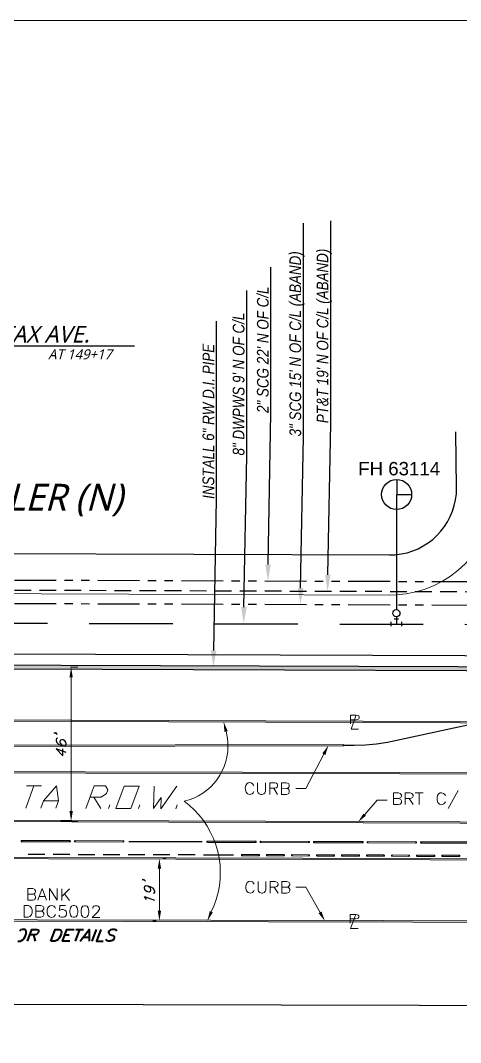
# Model space of a CAD drawing. Header units: feet. Extents: x 25 to 852, y 24 to 570.
# Drawn here: x 439.2 to 571, y 263.9 to 569.8 of the extents above; entities that cross this region are included whole.
import ezdxf
from ezdxf import colors
from ezdxf.entities.mleader import LeaderData, LeaderLine
from ezdxf.math import Vec2, Vec3

# ---------------------------------------------------------------- set-up
doc = ezdxf.new("R2010")
doc.units = ezdxf.units.FT
doc.header["$MEASUREMENT"] = 0
doc.linetypes.add('DASHED', pattern=[0.75, 0.5, -0.25])
doc.linetypes.add('PHANTOM2', pattern=[1.25, 0.625, -0.125, 0.125, -0.125, 0.125, -0.125])
doc.layers.add('PDF_Geometry', color=7, linetype='Continuous')
doc.layers.add('PDF_Solid Fills', color=7, linetype='Continuous')
doc.styles.get("Standard").update_dxf_attribs({"font": 'simplex.shx'})

msp = doc.modelspace()

# ---------------------------------------------------------------- hatches: boundary and pattern name
at = {"transparency": 33554559}
msp.add_hatch(color=5, dxfattribs=at).paths.add_polyline_path([(273.17, 377.33), (273.17, 376.33), (599.9, 375.2), (599.9, 376.2)])
at = {"layer": 'PDF_Solid Fills', "transparency": 33554559}
for points in [[(535.9, 352.87), (535.9, 353.07), (334.33, 352.73), (334.33, 352.33), (535.9, 352.67)], [(535.9, 353.07), (536.03, 353.03), (536.1, 352.93), (536.1, 352.8), (536.03, 352.7), (535.9, 352.67), (535.9, 352.87)], [(439.63, 323.97), (439.5, 324), (439.43, 324.1), (439.43, 324.23), (439.5, 324.33), (439.63, 324.37), (439.63, 324.17)], [(439.63, 324.17), (439.63, 323.97), (454.03, 323.93), (454.03, 324.33), (439.63, 324.37)], [(454.03, 324.33), (454.17, 324.3), (454.23, 324.2), (454.23, 324.07), (454.17, 323.97), (454.03, 323.93), (454.03, 324.13)], [(455.63, 323.93), (455.5, 323.97), (455.43, 324.07), (455.43, 324.2), (455.5, 324.3), (455.63, 324.33), (455.63, 324.13)], [(455.63, 324.13), (455.63, 323.93), (470.03, 323.9), (470.03, 324.3), (455.63, 324.33)], [(470.03, 324.3), (470.17, 324.27), (470.23, 324.17), (470.23, 324.03), (470.17, 323.93), (470.03, 323.9), (470.03, 324.1)], [(495.2, 323.8), (495.07, 323.83), (495, 323.93), (495, 324.07), (495.07, 324.17), (495.2, 324.2), (495.2, 324)], [(495.2, 324), (495.2, 323.8), (509.6, 323.77), (509.6, 324.17), (495.2, 324.2)], [(509.6, 324.17), (509.73, 324.13), (509.8, 324.03), (509.8, 323.9), (509.73, 323.8), (509.6, 323.77), (509.6, 323.97)], [(511.2, 323.77), (511.07, 323.8), (511, 323.9), (511, 324.03), (511.07, 324.13), (511.2, 324.17), (511.2, 323.97)], [(511.2, 323.97), (511.2, 323.77), (525.6, 323.7), (525.6, 324.1), (511.2, 324.17)], [(525.6, 324.1), (525.73, 324.07), (525.8, 323.97), (525.8, 323.83), (525.73, 323.73), (525.6, 323.7), (525.6, 323.9)], [(527.2, 323.7), (527.07, 323.73), (527, 323.83), (527, 323.97), (527.07, 324.07), (527.2, 324.1), (527.2, 323.9)], [(527.2, 323.9), (527.2, 323.7), (541.6, 323.67), (541.6, 324.07), (527.2, 324.1)], [(541.6, 324.07), (541.73, 324.03), (541.8, 323.93), (541.8, 323.8), (541.73, 323.7), (541.6, 323.67), (541.6, 323.87)], [(543.2, 323.63), (543.07, 323.67), (543, 323.77), (543, 323.9), (543.07, 324), (543.2, 324.03), (543.2, 323.83)], [(543.2, 323.83), (543.2, 323.63), (557.6, 323.6), (557.6, 324), (543.2, 324.03)], [(557.6, 324), (557.73, 323.97), (557.8, 323.87), (557.8, 323.73), (557.73, 323.63), (557.6, 323.6), (557.6, 323.8)], [(559.2, 323.6), (559.07, 323.63), (559, 323.73), (559, 323.87), (559.07, 323.97), (559.2, 324), (559.2, 323.8)], [(559.2, 323.8), (559.2, 323.6), (573.6, 323.53), (573.6, 323.93), (559.2, 324)], [(505.57, 319.77), (505.43, 319.8), (505.37, 319.9), (505.37, 320.03), (505.43, 320.13), (505.57, 320.17), (505.57, 319.97)], [(510.57, 319.97), (510.57, 320.17), (505.57, 320.17), (505.57, 319.77), (510.57, 319.77)], [(510.57, 320.17), (510.7, 320.13), (510.77, 320.03), (510.77, 319.9), (510.7, 319.8), (510.57, 319.77), (510.57, 319.97)], [(513.07, 319.77), (512.93, 319.8), (512.87, 319.9), (512.87, 320.03), (512.97, 320.13), (513.07, 320.17), (513.07, 319.97)], [(518.07, 319.93), (518.07, 320.13), (513.07, 320.17), (513.07, 319.77), (518.07, 319.73)], [(518.07, 320.13), (518.2, 320.1), (518.27, 320), (518.27, 319.87), (518.17, 319.77), (518.07, 319.73), (518.07, 319.93)], [(520.57, 319.73), (520.43, 319.77), (520.37, 319.87), (520.37, 320), (520.47, 320.1), (520.57, 320.13), (520.57, 319.93)], [(525.57, 319.9), (525.57, 320.1), (520.57, 320.13), (520.57, 319.73), (525.57, 319.7)], [(525.57, 320.1), (525.7, 320.07), (525.77, 319.97), (525.77, 319.83), (525.67, 319.73), (525.57, 319.7), (525.57, 319.9)], [(528.07, 319.7), (527.93, 319.73), (527.87, 319.83), (527.87, 319.97), (527.97, 320.07), (528.07, 320.1), (528.07, 319.9)], [(533.07, 319.87), (533.07, 320.07), (528.07, 320.1), (528.07, 319.7), (533.07, 319.67)], [(533.07, 320.07), (533.2, 320.03), (533.27, 319.93), (533.27, 319.8), (533.17, 319.7), (533.07, 319.67), (533.07, 319.87)], [(535.57, 319.67), (535.43, 319.7), (535.37, 319.8), (535.37, 319.93), (535.43, 320.03), (535.57, 320.07), (535.57, 319.87)], [(540.57, 319.87), (540.57, 320.07), (535.57, 320.07), (535.57, 319.67), (540.57, 319.67)], [(540.57, 320.07), (540.7, 320.03), (540.77, 319.93), (540.77, 319.8), (540.7, 319.7), (540.57, 319.67), (540.57, 319.87)], [(543.07, 319.63), (542.93, 319.67), (542.87, 319.77), (542.87, 319.9), (542.93, 320), (543.07, 320.03), (543.07, 319.83)], [(548.07, 319.83), (548.07, 320.03), (543.07, 320.03), (543.07, 319.63), (548.07, 319.63)], [(548.07, 320.03), (548.2, 320), (548.27, 319.9), (548.27, 319.77), (548.2, 319.67), (548.07, 319.63), (548.07, 319.83)], [(550.57, 319.63), (550.43, 319.67), (550.37, 319.77), (550.37, 319.9), (550.47, 320), (550.57, 320.03), (550.57, 319.83)], [(555.57, 319.8), (555.57, 320), (550.57, 320.03), (550.57, 319.63), (555.57, 319.6)], [(555.57, 320), (555.7, 319.97), (555.77, 319.87), (555.77, 319.73), (555.67, 319.63), (555.57, 319.6), (555.57, 319.8)], [(558.07, 319.6), (557.93, 319.63), (557.87, 319.73), (557.87, 319.87), (557.97, 319.97), (558.07, 320), (558.07, 319.8)], [(563.07, 319.77), (563.07, 319.97), (558.07, 320), (558.07, 319.6), (563.07, 319.57)], [(563.07, 319.97), (563.2, 319.93), (563.27, 319.83), (563.27, 319.7), (563.17, 319.6), (563.07, 319.57), (563.07, 319.77)], [(565.57, 319.57), (565.43, 319.6), (565.37, 319.7), (565.37, 319.83), (565.43, 319.93), (565.57, 319.97), (565.57, 319.77)], [(570.57, 319.77), (570.57, 319.97), (565.57, 319.97), (565.57, 319.57), (570.57, 319.57)], [(570.57, 319.97), (570.7, 319.93), (570.77, 319.83), (570.77, 319.7), (570.7, 319.6), (570.57, 319.57), (570.57, 319.77)]]:
    msp.add_hatch(color=256, dxfattribs=at).paths.add_polyline_path(points)

# ---------------------------------------------------------------- linework, layer by layer
at = {"color": 6, "lineweight": 15}
msp.add_lwpolyline([(283.4, 446.83), (283.6, 426.67), (283.93, 424.7, 0.341526), (313.23, 398.7), (315.27, 398.63), (340.43, 398.57), (524.1, 397.93), (549.73, 397.83), (551.73, 397.9, 0.378658), (581.77, 427.8), (581.83, 429.8), (581.77, 446.63)], format="xyb", dxfattribs=at)
at = {"color": 6, "flags": 128}
msp.add_lwpolyline([(295.4, 446.83), (295.37, 430.7), (295.43, 429.07, 0.367062), (313.63, 410.73), (315.3, 410.63), (549.77, 409.83), (551.43, 409.9, 0.366508), (569.77, 428.17), (569.83, 429.8), (569.57, 446.67)], format="xyb", dxfattribs=at)
at = {"color": 1, "lineweight": 25}
for points in [[(551.9, 432.43), (551.87, 423.47)], [(551.87, 427.93), (556.37, 427.93)], [(551.83, 423.47), (551.8, 393.47)], [(550.27, 388.5), (550.27, 389.8)], [(550.27, 389.13), (553.3, 389.13)], [(551.13, 390.67), (552.43, 390.67)], [(551.8, 391.3), (551.8, 389.13)], [(553.3, 389.8), (553.3, 388.5)]]:
    msp.add_lwpolyline(points, dxfattribs=at)
at = {"color": 3, "linetype": 'PHANTOM2', "ltscale": 20, "flags": 128}
msp.add_lwpolyline([(599.9, 401.67), (102.07, 403.4)], dxfattribs=at)
at = {"color": 2, "linetype": 'DASHED', "ltscale": 10, "flags": 128}
msp.add_lwpolyline([(599.9, 398.67), (102.07, 400.4)], dxfattribs=at)
at = {"color": 2, "linetype": 'PHANTOM2', "ltscale": 20, "flags": 128}
msp.add_lwpolyline([(599.9, 394.67), (102, 396.4)], dxfattribs=at)
at = {"color": 1, "linetype": 'DASHED', "ltscale": 50, "flags": 128}
msp.add_lwpolyline([(236.9, 384.93), (247.1, 384.9), (252.1, 389.9), (599.9, 389)], dxfattribs=at)
at = {"color": 6, "flags": 128}
for points in [[(599.9, 379.57), (102.07, 381.37)], [(269.1, 275.8), (599.9, 275)]]:
    msp.add_lwpolyline(points, dxfattribs=at)
at = {"color": 5, "flags": 128}
msp.add_lwpolyline([(273.17, 377.33), (273.17, 376.33), (599.9, 375.2), (599.9, 376.2), (273.17, 377.33)], dxfattribs=at)
at = {"lineweight": 15}
msp.add_lwpolyline([(496.37, 303.03), (497.13, 304.73, 0.323721), (489.7, 334.97), (488.23, 336.1), (489.7, 336.53, 0.374042), (501.1, 355.53), (500.8, 357)], format="xyb", dxfattribs=at)
at = {"color": 1}
msp.add_circle((551.87, 427.93), 4.5, dxfattribs=at)
at = {"color": 1, "lineweight": 25}
msp.add_circle((551.79, 392.39), 1.08, dxfattribs=at)
at = {"lineweight": 15, "transparency": 33554559}
for points in [[(500.3, 356.87), (500.07, 359.9), (501.27, 357.13)], [(495.93, 303.23), (495.17, 300.3), (496.83, 302.83)]]:
    msp.add_solid(points, dxfattribs=at)
at = {"layer": 'PDF_Geometry', "lineweight": 15}
for points in [[(852.43, 24.17), (852.43, 569.83), (25.2, 569.83), (25.2, 24.17)], [(454.17, 376.2), (456.4, 376.2)], [(454.4, 333.17), (454.4, 373.2)], [(538.1, 359.3), (538.1, 361.9), (539.77, 361.9), (540.33, 361.77), (540.53, 361.67), (540.7, 361.4), (540.7, 361.03), (540.53, 360.8), (540.33, 360.67), (539.77, 360.53), (538.1, 360.53)], [(539.67, 361.67), (538.23, 357.67), (540.5, 357.67)], [(530.1, 350.2), (524.7, 339.97), (521.7, 339.97)], [(443.27, 340.77), (440.8, 334)], [(441.03, 340.77), (445.53, 340.77)], [(445.3, 334), (446.13, 336.23), (450.03, 340.73), (450.63, 336.23), (449.8, 334)], [(458.8, 333.97), (461.27, 340.7), (464.67, 340.7), (465.37, 339.57), (464.97, 338.43), (463.4, 337.3), (460.03, 337.33)], [(479.27, 340.63), (479.07, 333.9), (481.4, 337.27), (481.3, 333.87), (486.03, 340.6)], [(510.23, 341.67), (510.23, 339.17), (510.4, 338.67), (510.73, 338.33), (511.23, 338.17), (511.57, 338.17), (512.07, 338.33), (512.4, 338.67), (512.57, 339.17), (512.57, 341.67)], [(513.9, 338.17), (513.9, 341.67), (515.4, 341.67), (515.9, 341.5), (516.07, 341.33), (516.23, 341), (516.23, 340.67), (516.07, 340.33), (515.9, 340.17), (515.4, 340), (513.9, 340)], [(515.07, 340), (516.23, 338.17)], [(517.4, 338.17), (517.4, 341.67), (518.9, 341.63), (519.4, 341.47), (519.57, 341.3), (519.73, 340.97), (519.73, 340.63), (519.57, 340.3), (519.4, 340.13), (518.9, 339.97), (517.4, 340)], [(518.9, 339.97), (519.4, 339.8), (519.57, 339.63), (519.73, 339.3), (519.73, 338.8), (519.57, 338.47), (519.4, 338.3), (518.9, 338.13), (517.4, 338.17)], [(461.17, 337.33), (463.3, 333.93)], [(508.57, 338.33), (508.9, 338.67), (509.07, 339)], [(550.97, 335.1), (550.93, 338.6), (552.43, 338.6), (552.93, 338.43), (553.13, 338.27), (553.3, 337.93), (553.3, 337.6), (553.13, 337.27), (552.97, 337.1), (552.47, 336.93), (550.97, 336.93)], [(552.47, 336.93), (552.97, 336.77), (553.13, 336.6), (553.3, 336.27), (553.3, 335.77), (553.13, 335.43), (552.97, 335.27), (552.47, 335.1), (550.97, 335.1)], [(554.47, 335.1), (554.43, 338.6), (555.93, 338.6), (556.43, 338.43), (556.6, 338.27), (556.8, 337.93), (556.8, 337.6), (556.63, 337.27), (556.47, 337.1), (555.97, 336.93), (554.47, 336.93)], [(555.63, 336.93), (556.8, 335.1)], [(557.43, 338.6), (559.77, 338.63)], [(558.6, 338.63), (558.63, 335.13)], [(564.13, 337.8), (563.97, 337.3), (563.97, 336.47)], [(566.47, 337.8), (566.3, 338.13), (565.93, 338.47)], [(570.27, 339.33), (567.3, 333.97)], [(446.13, 336.23), (450.63, 336.23)], [(465.57, 333.93), (465.97, 335.07)], [(474.57, 333.9), (474.97, 335.03)], [(485.8, 333.87), (486.2, 335)], [(542.3, 332.13), (546.07, 336.47), (549.07, 336.47)], [(565.97, 335.3), (566.3, 335.63), (566.47, 335.97)], [(451.3, 330.17), (456.4, 330.17)], [(482.83, 318.97), (481.83, 318.97)], [(480.83, 315.97), (480.83, 303.33)], [(510.37, 312.13), (510.37, 309.63), (510.53, 309.13), (510.87, 308.8), (511.37, 308.63), (511.7, 308.63), (512.2, 308.8), (512.53, 309.13), (512.7, 309.63), (512.7, 312.13)], [(514.03, 308.6), (514.03, 312.1), (515.53, 312.1), (516.03, 311.93), (516.2, 311.77), (516.37, 311.43), (516.37, 311.1), (516.2, 310.77), (516.03, 310.6), (515.53, 310.43), (514.03, 310.43)], [(517.53, 308.6), (517.53, 312.1), (519.03, 312.1), (519.53, 311.93), (519.7, 311.77), (519.87, 311.43), (519.87, 311.1), (519.7, 310.77), (519.53, 310.6), (519.03, 310.43), (517.53, 310.43)], [(441.4, 306.47), (441.4, 309.97), (442.9, 309.97), (443.4, 309.8), (443.57, 309.63), (443.73, 309.3), (443.73, 308.97), (443.57, 308.63), (443.4, 308.47), (442.9, 308.3), (441.4, 308.3)], [(444.4, 306.47), (445.73, 309.97), (447.07, 306.47)], [(447.9, 306.47), (447.9, 309.97), (450.23, 306.47), (450.23, 309.97)], [(451.57, 309.93), (451.57, 306.43)], [(453.9, 309.93), (451.57, 307.6)], [(506.87, 311.3), (506.7, 310.8), (506.7, 309.97)], [(509.2, 311.3), (509.03, 311.63), (508.7, 311.97)], [(508.7, 308.8), (509.03, 309.13), (509.2, 309.47)], [(515.2, 310.43), (516.37, 308.6)], [(519.03, 310.43), (519.53, 310.27), (519.7, 310.1), (519.87, 309.77), (519.87, 309.27), (519.7, 308.93), (519.53, 308.77), (519.03, 308.6), (517.53, 308.6)], [(528.93, 302.83), (524.7, 310.37), (521.7, 310.37)], [(442.9, 308.3), (443.4, 308.13), (443.57, 307.97), (443.73, 307.63), (443.73, 307.13), (443.57, 306.8), (443.4, 306.63), (442.9, 306.47), (441.4, 306.47)], [(444.9, 307.63), (446.57, 307.63)], [(452.4, 308.43), (453.9, 306.43)], [(443.87, 301.4), (443.87, 304.9), (445.37, 304.9), (445.87, 304.73), (446.03, 304.57), (446.2, 304.23), (446.2, 303.9), (446.03, 303.57), (445.87, 303.4), (445.37, 303.23), (443.87, 303.23)], [(445.37, 303.23), (445.87, 303.07), (446.03, 302.9), (446.2, 302.57), (446.2, 302.07), (446.03, 301.73), (445.87, 301.57), (445.37, 301.4), (443.87, 301.4)], [(447.37, 304.03), (447.2, 303.53), (447.2, 302.7)], [(449.7, 304.03), (449.53, 304.37), (449.2, 304.7)], [(452.7, 304.87), (451.03, 304.87), (450.87, 303.37), (451.03, 303.53), (451.53, 303.7), (452.03, 303.7), (452.53, 303.53), (452.87, 303.2), (453.03, 302.7), (453.03, 302.37), (452.87, 301.87), (452.53, 301.53), (452.03, 301.37), (451.53, 301.37), (451.03, 301.53), (450.87, 301.7), (450.7, 302.03)], [(460.87, 304), (460.87, 304.17), (461.03, 304.5), (461.2, 304.67), (461.53, 304.83), (462.2, 304.83), (462.53, 304.67), (462.7, 304.5), (462.87, 304.17), (462.87, 303.83), (462.7, 303.5), (462.37, 303), (460.7, 301.33), (463.03, 301.33)], [(449.2, 301.53), (449.53, 301.87), (449.7, 302.2)], [(478.87, 300.33), (479.83, 300.33)], [(537.97, 299.63), (537.97, 302.23), (539.63, 302.23), (540.2, 302.13), (540.4, 302), (540.57, 301.77), (540.57, 301.37), (540.4, 301.13), (540.2, 301), (539.63, 300.9), (537.97, 300.9)], [(539.53, 302), (538.1, 298), (540.37, 298)]]:
    msp.add_lwpolyline(points, dxfattribs=at)
at = {"layer": 'PDF_Geometry', "lineweight": 25}
for points in [[(351.57, 472.4), (473.33, 472.4)], [(549.13, 353.8), (579.17, 360.27)], [(449.47, 356.7), (449.63, 356.5), (449.47, 356.4), (449.33, 356.6), (449.47, 356.7), (449.77, 356.6), (450.03, 356.33), (450.2, 356.13)], [(450.33, 354.97), (450.03, 354.9), (449.9, 354.53), (449.9, 354.27), (450.03, 353.77), (450.47, 353.33), (451.2, 352.93), (451.9, 352.67), (452.47, 352.6), (452.77, 352.77), (452.9, 353.17), (452.9, 353.3), (452.77, 353.77), (452.47, 354.17), (452.03, 354.47), (451.9, 354.53), (451.47, 354.53), (451.2, 354.37), (451.03, 353.97), (451.03, 353.83), (451.2, 353.37), (451.47, 352.97), (451.9, 352.67)], [(535.9, 352.87), (539.2, 352.87), (542.53, 353.03), (545.83, 353.33), (549.13, 353.8)], [(452.9, 350.73), (449.9, 351.83), (451.9, 349.67), (451.9, 351.8)], [(471.63, 324.1), (485.67, 324.03), (493.6, 324.03)], [(446.5, 320.13), (441.5, 320.17)], [(454, 320.13), (449, 320.13)], [(461.5, 320.1), (456.5, 320.1)], [(469, 320.07), (464, 320.1)], [(476.5, 320.07), (471.5, 320.07)], [(484, 320.03), (479, 320.07)], [(491.5, 320.03), (486.5, 320.03)], [(503.07, 320), (494, 320)], [(475.93, 312.77), (476.07, 312.57), (475.93, 312.47), (475.8, 312.67), (475.93, 312.77), (476.2, 312.67), (476.5, 312.43), (476.63, 312.23)], [(477.37, 310.83), (477.8, 310.53), (478.07, 310.13), (478.2, 309.67), (478.2, 309.5), (478.07, 309.13), (477.8, 308.93), (477.37, 308.97), (477.2, 309), (476.8, 309.3), (476.5, 309.7), (476.37, 310.2), (476.37, 310.33), (476.5, 310.7), (476.8, 310.9), (477.37, 310.83), (478.07, 310.57), (478.8, 310.17), (479.2, 309.7), (479.37, 309.23), (479.37, 308.93), (479.2, 308.57), (478.93, 308.53)], [(476.93, 306.7), (476.8, 307.03), (476.37, 307.6), (479.37, 306.53)]]:
    msp.add_lwpolyline(points, dxfattribs=at)
at = {"layer": 'PDF_Geometry', "lineweight": 0}
for points in [[(280.17, 360.77), (280.17, 360.57), (599.9, 359.47), (599.9, 359.87), (280.17, 360.97)], [(535.9, 352.87), (535.9, 353.07), (334.33, 352.73), (334.33, 352.33), (535.9, 352.67)], [(317.3, 345), (317.3, 344.8), (599.9, 344.2), (599.9, 344.6), (317.3, 345.2)], [(280.1, 330.77), (280.1, 330.57), (599.9, 329.47), (599.9, 329.87), (280.1, 330.97)], [(439.63, 324.17), (439.63, 323.97), (454.03, 323.93), (454.03, 324.33), (439.63, 324.37)], [(455.63, 324.13), (455.63, 323.93), (470.03, 323.9), (470.03, 324.3), (455.63, 324.33)], [(495.2, 324), (495.2, 323.8), (509.6, 323.77), (509.6, 324.17), (495.2, 324.2)], [(511.2, 323.97), (511.2, 323.77), (525.6, 323.7), (525.6, 324.1), (511.2, 324.17)], [(527.2, 323.9), (527.2, 323.7), (541.6, 323.67), (541.6, 324.07), (527.2, 324.1)], [(543.2, 323.83), (543.2, 323.63), (557.6, 323.6), (557.6, 324), (543.2, 324.03)], [(559.2, 323.8), (559.2, 323.6), (573.6, 323.53), (573.6, 323.93), (559.2, 324)], [(599.9, 318.67), (599.9, 318.87), (295.27, 319.63), (295.27, 319.23), (599.9, 318.47)], [(510.57, 319.97), (510.57, 320.17), (505.57, 320.17), (505.57, 319.77), (510.57, 319.77)], [(518.07, 319.93), (518.07, 320.13), (513.07, 320.17), (513.07, 319.77), (518.07, 319.73)], [(525.57, 319.9), (525.57, 320.1), (520.57, 320.13), (520.57, 319.73), (525.57, 319.7)], [(533.07, 319.87), (533.07, 320.07), (528.07, 320.1), (528.07, 319.7), (533.07, 319.67)], [(540.57, 319.87), (540.57, 320.07), (535.57, 320.07), (535.57, 319.67), (540.57, 319.67)], [(548.07, 319.83), (548.07, 320.03), (543.07, 320.03), (543.07, 319.63), (548.07, 319.63)], [(555.57, 319.8), (555.57, 320), (550.57, 320.03), (550.57, 319.63), (555.57, 319.6)], [(563.07, 319.77), (563.07, 319.97), (558.07, 320), (558.07, 319.6), (563.07, 319.57)], [(570.57, 319.77), (570.57, 319.97), (565.57, 319.97), (565.57, 319.57), (570.57, 319.57)], [(340.53, 300.63), (340.53, 300.43), (599.9, 299.87), (599.9, 300.27), (340.53, 300.83)]]:
    msp.add_lwpolyline(points, close=True, dxfattribs=at)
for points in [[(535.9, 353.07), (536.03, 353.03), (536.1, 352.93), (536.1, 352.8), (536.03, 352.7), (535.9, 352.67)], [(439.63, 323.97), (439.5, 324), (439.43, 324.1), (439.43, 324.23), (439.5, 324.33), (439.63, 324.37)], [(454.03, 324.33), (454.17, 324.3), (454.23, 324.2), (454.23, 324.07), (454.17, 323.97), (454.03, 323.93)], [(455.63, 323.93), (455.5, 323.97), (455.43, 324.07), (455.43, 324.2), (455.5, 324.3), (455.63, 324.33)], [(470.03, 324.3), (470.17, 324.27), (470.23, 324.17), (470.23, 324.03), (470.17, 323.93), (470.03, 323.9)], [(495.2, 323.8), (495.07, 323.83), (495, 323.93), (495, 324.07), (495.07, 324.17), (495.2, 324.2)], [(509.6, 324.17), (509.73, 324.13), (509.8, 324.03), (509.8, 323.9), (509.73, 323.8), (509.6, 323.77)], [(511.2, 323.77), (511.07, 323.8), (511, 323.9), (511, 324.03), (511.07, 324.13), (511.2, 324.17)], [(525.6, 324.1), (525.73, 324.07), (525.8, 323.97), (525.8, 323.83), (525.73, 323.73), (525.6, 323.7)], [(527.2, 323.7), (527.07, 323.73), (527, 323.83), (527, 323.97), (527.07, 324.07), (527.2, 324.1)], [(541.6, 324.07), (541.73, 324.03), (541.8, 323.93), (541.8, 323.8), (541.73, 323.7), (541.6, 323.67)], [(543.2, 323.63), (543.07, 323.67), (543, 323.77), (543, 323.9), (543.07, 324), (543.2, 324.03)], [(557.6, 324), (557.73, 323.97), (557.8, 323.87), (557.8, 323.73), (557.73, 323.63), (557.6, 323.6)], [(559.2, 323.6), (559.07, 323.63), (559, 323.73), (559, 323.87), (559.07, 323.97), (559.2, 324)], [(505.57, 319.77), (505.43, 319.8), (505.37, 319.9), (505.37, 320.03), (505.43, 320.13), (505.57, 320.17)], [(510.57, 320.17), (510.7, 320.13), (510.77, 320.03), (510.77, 319.9), (510.7, 319.8), (510.57, 319.77)], [(513.07, 319.77), (512.93, 319.8), (512.87, 319.9), (512.87, 320.03), (512.97, 320.13), (513.07, 320.17)], [(518.07, 320.13), (518.2, 320.1), (518.27, 320), (518.27, 319.87), (518.17, 319.77), (518.07, 319.73)], [(520.57, 319.73), (520.43, 319.77), (520.37, 319.87), (520.37, 320), (520.47, 320.1), (520.57, 320.13)], [(525.57, 320.1), (525.7, 320.07), (525.77, 319.97), (525.77, 319.83), (525.67, 319.73), (525.57, 319.7)], [(528.07, 319.7), (527.93, 319.73), (527.87, 319.83), (527.87, 319.97), (527.97, 320.07), (528.07, 320.1)], [(533.07, 320.07), (533.2, 320.03), (533.27, 319.93), (533.27, 319.8), (533.17, 319.7), (533.07, 319.67)], [(535.57, 319.67), (535.43, 319.7), (535.37, 319.8), (535.37, 319.93), (535.43, 320.03), (535.57, 320.07)], [(540.57, 320.07), (540.7, 320.03), (540.77, 319.93), (540.77, 319.8), (540.7, 319.7), (540.57, 319.67)], [(543.07, 319.63), (542.93, 319.67), (542.87, 319.77), (542.87, 319.9), (542.93, 320), (543.07, 320.03)], [(548.07, 320.03), (548.2, 320), (548.27, 319.9), (548.27, 319.77), (548.2, 319.67), (548.07, 319.63)], [(550.57, 319.63), (550.43, 319.67), (550.37, 319.77), (550.37, 319.9), (550.47, 320), (550.57, 320.03)], [(555.57, 320), (555.7, 319.97), (555.77, 319.87), (555.77, 319.73), (555.67, 319.63), (555.57, 319.6)], [(558.07, 319.6), (557.93, 319.63), (557.87, 319.73), (557.87, 319.87), (557.97, 319.97), (558.07, 320)], [(563.07, 319.97), (563.2, 319.93), (563.27, 319.83), (563.27, 319.7), (563.17, 319.6), (563.07, 319.57)], [(565.57, 319.57), (565.43, 319.6), (565.37, 319.7), (565.37, 319.83), (565.43, 319.93), (565.57, 319.97)], [(570.57, 319.97), (570.7, 319.93), (570.77, 319.83), (570.77, 319.7), (570.7, 319.6), (570.57, 319.57)]]:
    msp.add_lwpolyline(points, dxfattribs=at)
at = {"layer": 'PDF_Geometry', "lineweight": 15}
for points in [[(467.8, 333.93), (470.27, 340.67), (474.77, 340.67), (472.3, 333.9)], [(440.37, 301.4), (440.37, 304.9), (441.53, 304.9), (442.03, 304.73), (442.37, 304.4), (442.53, 304.07), (442.7, 303.57), (442.7, 302.73), (442.53, 302.23), (442.37, 301.9), (442.03, 301.57), (441.53, 301.4)], [(455.03, 304.87), (454.53, 304.7), (454.2, 304.2), (454.03, 303.37), (454.03, 302.87), (454.2, 302.03), (454.53, 301.53), (455.03, 301.37), (455.37, 301.37), (455.87, 301.53), (456.2, 302.03), (456.37, 302.83), (456.37, 303.33), (456.2, 304.2), (455.87, 304.7), (455.37, 304.87)], [(458.37, 304.83), (457.87, 304.67), (457.53, 304.17), (457.37, 303.33), (457.37, 302.83), (457.53, 302), (457.87, 301.5), (458.37, 301.33), (458.7, 301.33), (459.2, 301.5), (459.53, 302), (459.7, 302.83), (459.7, 303.33), (459.53, 304.17), (459.2, 304.67), (458.7, 304.83)]]:
    msp.add_lwpolyline(points, close=True, dxfattribs=at)
at = {"layer": 'PDF_Geometry', "lineweight": 40}
for points in [[(438.47, 294.27), (439.13, 294.27), (439.53, 294.43), (440, 294.77), (440.3, 295.1), (440.63, 295.6), (440.93, 296.43), (440.97, 296.93), (440.9, 297.27), (440.7, 297.6), (440.43, 297.77), (439.77, 297.77), (439.37, 297.6), (438.9, 297.27)], [(441.3, 294.27), (442.6, 297.77), (444.1, 297.77), (444.53, 297.6), (444.63, 297.43), (444.67, 297.1), (444.57, 296.77), (444.27, 296.43), (444.03, 296.27), (443.5, 296.1), (442, 296.1)], [(453.97, 294.27), (451.8, 294.27), (453.1, 297.77), (455.27, 297.77)], [(456.93, 297.77), (455.63, 294.27)], [(455.77, 297.77), (458.1, 297.77)], [(457.13, 294.27), (459.77, 297.77), (459.8, 294.27)], [(461.93, 297.77), (460.63, 294.27)], [(463.27, 297.77), (461.97, 294.27), (463.97, 294.27)], [(468.07, 297.27), (467.87, 297.6), (467.43, 297.77), (466.77, 297.77), (466.2, 297.6), (465.73, 297.27), (465.63, 296.93), (465.67, 296.6), (465.77, 296.43), (466.03, 296.27), (466.93, 295.93), (467.2, 295.77), (467.3, 295.6), (467.33, 295.27), (467.17, 294.77), (466.7, 294.43), (466.13, 294.27), (465.47, 294.27), (465.03, 294.43), (464.83, 294.77)], [(443.17, 296.1), (443.63, 294.27)], [(452.47, 296.1), (453.8, 296.1)], [(458.07, 295.43), (459.73, 295.43)]]:
    msp.add_lwpolyline(points, dxfattribs=at)
msp.add_lwpolyline([(448.3, 294.27), (449.6, 297.77), (450.77, 297.77), (451.2, 297.6), (451.4, 297.27), (451.47, 296.93), (451.43, 296.43), (451.13, 295.6), (450.8, 295.1), (450.5, 294.77), (450.03, 294.43), (449.47, 294.27)], close=True, dxfattribs=at)
at = {"layer": 'PDF_Geometry', "lineweight": 15}
msp.add_ellipse((507.89, 339.96), major_axis=(-0.02, 1.79), ratio=0.760269, start_param=5.214125, end_param=8.084642, dxfattribs=at)
for points in [[(506.57, 339.53), (506.78, 338.53), (507.5, 337.8), (508.57, 338.33)], [(565.93, 338.47), (565.21, 338.96), (564.41, 338.58), (564.13, 337.8)], [(563.97, 336.47), (564.15, 335.48), (564.98, 334.67), (565.97, 335.3)], [(508.7, 311.97), (508, 312.46), (507.12, 312.05), (506.87, 311.3)], [(506.7, 309.97), (506.88, 308.98), (507.71, 308.17), (508.7, 308.8)], [(449.2, 304.7), (448.5, 305.2), (447.62, 304.79), (447.37, 304.03)], [(447.2, 302.7), (447.38, 301.72), (448.21, 300.91), (449.2, 301.53)]]:
    msp.add_open_spline(points, degree=3, dxfattribs=at)
at = {"layer": 'PDF_Solid Fills', "lineweight": 15, "transparency": 33554559}
for points in [[(453.9, 373.2), (454.9, 373.2), (454.4, 376.2)], [(529.63, 350.43), (531.47, 352.87), (530.53, 349.97)], [(453.9, 333.17), (454.9, 333.17), (454.4, 330.17)], [(542.7, 331.8), (540.33, 329.87), (541.93, 332.43)], [(480.33, 315.97), (481.33, 315.97), (480.83, 318.97)], [(480.33, 303.33), (481.33, 303.33), (480.83, 300.33)], [(529.37, 303.1), (530.4, 300.23), (528.5, 302.6)]]:
    msp.add_solid(points, dxfattribs=at)
at = {"layer": 'PDF_Solid Fills', "lineweight": 0, "transparency": 33554559}
for points in [[(280.17, 360.77), (599.9, 359.87), (280.17, 360.97)], [(280.17, 360.57), (599.9, 359.87), (280.17, 360.77)], [(280.17, 360.57), (599.9, 359.67), (599.9, 359.87)], [(599.9, 359.47), (599.9, 359.67), (280.17, 360.57)], [(317.3, 345), (599.9, 344.6), (317.3, 345.2)], [(317.3, 344.8), (599.9, 344.6), (317.3, 345)], [(317.3, 344.8), (599.9, 344.4), (599.9, 344.6)], [(599.9, 344.2), (599.9, 344.4), (317.3, 344.8)], [(280.1, 330.77), (599.9, 329.87), (280.1, 330.97)], [(280.1, 330.57), (599.9, 329.87), (280.1, 330.77)], [(280.1, 330.57), (599.9, 329.67), (599.9, 329.87)], [(599.9, 329.47), (599.9, 329.67), (280.1, 330.57)], [(340.53, 300.63), (599.9, 300.27), (340.53, 300.83)], [(340.53, 300.43), (599.9, 300.27), (340.53, 300.63)], [(340.53, 300.43), (599.9, 300.07), (599.9, 300.27)], [(599.9, 299.87), (599.9, 300.07), (340.53, 300.43)]]:
    msp.add_solid(points, dxfattribs=at)
at = {"layer": 'PDF_Solid Fills', "lineweight": 70, "transparency": 33554559}
for points in [[(295.27, 319.63), (295.27, 319.43), (599.9, 318.87)], [(599.9, 318.87), (295.27, 319.43), (295.27, 319.23)], [(599.9, 318.67), (295.27, 319.23), (599.9, 318.47)], [(599.9, 318.87), (295.27, 319.23), (599.9, 318.67)]]:
    msp.add_solid(points, dxfattribs=at)

# ---------------------------------------------------------------- texts
at = {"attachment_point": 1}
for s, width, insert, char_height in [('{\\fMicrosoft YaHei UI|b0|i1|c0|p34;CHANDLER BLVD N. & COLFAX AVE.}', 130.3098, (352.33, 478.42), 5), ('{\\fMicrosoft YaHei UI|b0|i1|c0|p34;SCALE: 1"=40\' HORIZONTAL^I^I^I^IAT 149+17}', 130.3098, (351.51, 471.4), 3), ('{\\fArial|b0|i0|c0|p34;FH 63114}', 31.2806, (540.36, 437.67), 4), ('{\\fMicrosoft YaHei UI|b0|i1|c0|p34;CHANDLER (N)}', 85.8683, (398.68, 431.13), 8)]:
    msp.add_mtext_dynamic_manual_height_columns(s, width=width, gutter_width=1, heights=[0], dxfattribs=dict(at, insert=insert, char_height=char_height))

# ---------------------------------------------------------------- leaders
ml = msp.add_multileader_mtext('Standard')
ml.set_content('{\\fTechnic|b0|i1|c2|p2;3" SCG 15\' N OF C/L (ABAND)}', color=256)
ml.set_leader_properties()
ml.build(insert=Vec2(0, 0))
ml.multileader.update_dxf_attribs({"text_left_attachment_type": 6, "text_right_attachment_type": 6, "dogleg_length": 0, "arrow_head_size": 5})
ctx = ml.context
ctx.base_point, ctx.char_height, ctx.arrow_head_size, ctx.landing_gap_size, ctx.plane_origin, ctx.plane_x_axis, ctx.plane_y_axis = Vec3(523.97, 445.22), 3.5, 5, 0.09, Vec3(524.9, 479.7), Vec3(0, 1), Vec3(-1, 0)
ctx.left_attachment, ctx.right_attachment = 6, 6
notes = []
notes.append((ctx, [(0, (1, 1, 0), (523.97, 445.22), (0, 1), 0, [(0, [(523.03, 394.93)], 0, [])])]))
ctx.mtext.insert, ctx.mtext.text_direction, ctx.mtext.rotation, ctx.mtext.line_spacing_style, ctx.mtext.flow_direction = Vec3(519.77, 445.31), Vec3(0, 1), 1.570796, 2, 5
ml = msp.add_multileader_mtext('Standard')
ml.set_content("{\\fTechnic|b0|i1|c2|p2;PT&T 19' N OF C/L (ABAND)}", color=256)
ml.set_leader_properties()
ml.build(insert=Vec2(0, 0))
ml.multileader.update_dxf_attribs({"text_left_attachment_type": 6, "text_right_attachment_type": 6, "dogleg_length": 0, "arrow_head_size": 5})
ctx = ml.context
ctx.base_point, ctx.char_height, ctx.arrow_head_size, ctx.landing_gap_size, ctx.plane_origin, ctx.plane_x_axis, ctx.plane_y_axis = Vec3(532.13, 449.19), 3.5, 5, 0.09, Vec3(533.06, 483.67), Vec3(0, 1), Vec3(-1, 0)
ctx.left_attachment, ctx.right_attachment = 6, 6
notes.append((ctx, [(0, (1, 1, 0), (532.13, 449.19), (0, 1), 0, [(0, [(531.19, 398.91)], 0, [])])]))
ctx.mtext.insert, ctx.mtext.text_direction, ctx.mtext.rotation, ctx.mtext.line_spacing_style, ctx.mtext.flow_direction = Vec3(527.93, 449.28), Vec3(0, 1), 1.570796, 2, 5
ml = msp.add_multileader_mtext('Standard')
ml.set_content('{\\fTechnic|b0|i1|c2|p2;2" SCG 22\' N OF C/L}', color=256)
ml.set_leader_properties()
ml.build(insert=Vec2(0, 0))
ml.multileader.update_dxf_attribs({"text_left_attachment_type": 6, "text_right_attachment_type": 6, "dogleg_length": 0, "arrow_head_size": 5})
ctx = ml.context
ctx.base_point, ctx.char_height, ctx.arrow_head_size, ctx.landing_gap_size, ctx.plane_origin, ctx.plane_x_axis, ctx.plane_y_axis = Vec3(514.25, 452.25), 3.5, 5, 0.09, Vec3(515.18, 486.73), Vec3(0, 1), Vec3(-1, 0)
ctx.left_attachment, ctx.right_attachment = 6, 6
notes.append((ctx, [(0, (1, 1, 0), (514.25, 452.25), (0, 1), 0, [(0, [(513.31, 401.97)], 0, [])])]))
ctx.mtext.insert, ctx.mtext.text_direction, ctx.mtext.rotation, ctx.mtext.line_spacing_style, ctx.mtext.flow_direction = Vec3(510.05, 452.34), Vec3(0, 1), 1.570796, 2, 5
ml = msp.add_multileader_mtext('Standard')
ml.set_content('{\\fTechnic|b0|i1|c2|p2;8" DWPWS 9\' N OF C/L}', color=256)
ml.set_leader_properties()
ml.build(insert=Vec2(0, 0))
ml.multileader.update_dxf_attribs({"text_left_attachment_type": 6, "text_right_attachment_type": 6, "dogleg_length": 0, "arrow_head_size": 5})
ctx = ml.context
ctx.base_point, ctx.char_height, ctx.arrow_head_size, ctx.landing_gap_size, ctx.plane_origin, ctx.plane_x_axis, ctx.plane_y_axis = Vec3(507, 439.52), 3.5, 5, 0.09, Vec3(507.93, 474), Vec3(0, 1), Vec3(-1, 0)
ctx.left_attachment, ctx.right_attachment = 6, 6
notes.append((ctx, [(0, (1, 1, 0), (507, 439.52), (0, 1), 0, [(0, [(506.06, 389.23)], 0, [])])]))
ctx.mtext.insert, ctx.mtext.text_direction, ctx.mtext.rotation, ctx.mtext.line_spacing_style, ctx.mtext.flow_direction = Vec3(502.8, 439.61), Vec3(0, 1), 1.570796, 2, 5
ml = msp.add_multileader_mtext('Standard')
ml.set_content('{\\fTechnic|b0|i1|c2|p2;INSTALL 6" RW D.I. PIPE}', color=256)
ml.set_leader_properties()
ml.build(insert=Vec2(0, 0))
ml.multileader.update_dxf_attribs({"text_left_attachment_type": 6, "text_right_attachment_type": 6, "dogleg_length": 0, "arrow_head_size": 5})
ctx = ml.context
ctx.base_point, ctx.char_height, ctx.arrow_head_size, ctx.landing_gap_size, ctx.plane_origin, ctx.plane_x_axis, ctx.plane_y_axis = Vec3(497.94, 426.53), 3.5, 5, 0.09, Vec3(498.86, 461.01), Vec3(0, 1), Vec3(-1, 0)
ctx.left_attachment, ctx.right_attachment = 6, 6
notes.append((ctx, [(0, (1, 1, 0), (497.94, 426.53), (0, 1), 0, [(0, [(496.99, 376.24)], 0, [])])]))
ctx.mtext.insert, ctx.mtext.text_direction, ctx.mtext.rotation, ctx.mtext.line_spacing_style, ctx.mtext.flow_direction = Vec3(493.74, 426.62), Vec3(0, 1), 1.570796, 2, 5
for ctx, leaders in notes:
    for number, flags, end, landing, length, lines in leaders:
        leader = LeaderData()
        leader.index, (leader.has_last_leader_line, leader.has_dogleg_vector, leader.attachment_direction) = number, flags
        leader.last_leader_point, leader.dogleg_vector, leader.dogleg_length = Vec3(end), Vec3(landing), length
        for number, points, colour, breaks in lines:
            line = LeaderLine()
            line.index, line.vertices, line.color, line.breaks = number, Vec3.list(points), colors.encode_raw_color(colour), breaks
            leader.lines.append(line)
        ctx.leaders.append(leader)

doc.saveas('drawing.dxf')
